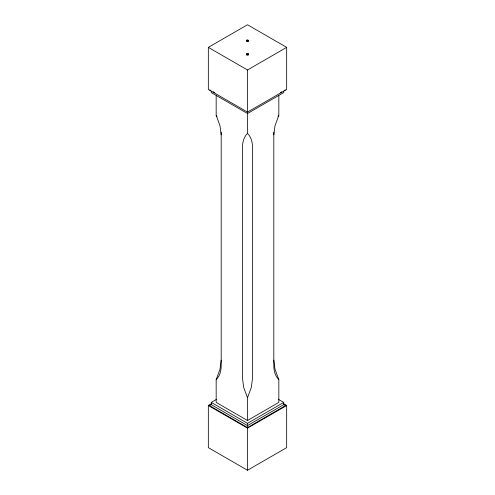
<?xml version="1.0" encoding="UTF-8"?>
<svg xmlns="http://www.w3.org/2000/svg" width="495" height="495" viewBox="0 0 495 495"><rect width="100%" height="100%" fill="white"/><g stroke="black" fill="none" stroke-linecap="round" stroke-linejoin="round"><path stroke-width="0.74" d="M247.5 426.183L247.5 427.569L285.689 405.516L284.582 404.774M221.185 360.162L219.978 369.295L216.167 379.702L216.167 402.41L247.5 420.496L278.834 402.41L278.834 379.702L275.022 369.295L273.815 360.162M273.815 134.838L275.022 125.705L278.834 115.298L278.834 95.622M247.5 420.496L247.5 397.794L251.318 387.387L252.524 378.254L252.524 147.133C252.512 142.145 251.126 136.979 247.5 133.384L247.5 69.981L208.333 47.365L208.333 89.484L247.5 112.099L286.667 89.484L286.667 47.365L247.5 24.75L208.333 47.365M247.5 133.384C243.874 136.979 242.488 142.145 242.476 147.133L242.476 378.254L243.682 387.387L247.5 397.794M277.961 116.362L278.834 115.298M216.167 379.702C219.786 376.113 221.172 370.947 221.185 365.96L221.185 132.134M247.5 427.569L209.311 405.516L210.418 404.774M246.764 40.145L246.498 40.726L247.234 41.147L248.236 40.992L248.502 40.411L246.764 40.145L246.764 41.679M246.764 53.738L246.498 54.314L247.234 54.741L248.502 54.314L248.236 53.738L246.764 53.738L246.764 55.267M247.5 69.981L286.667 47.365M280.424 92.522L281.742 91.767M278.462 399.366L283.734 402.41L283.734 404.669L247.5 425.589L211.266 404.669L211.266 402.41L216.538 399.366M283.35 403.598L286.667 405.516L286.667 447.635L247.5 470.25L208.333 447.635L208.333 405.516L211.65 403.598M209.311 405.516L211.285 404.378M211.266 402.41L247.5 423.324L283.734 402.41M208.333 405.516L247.5 428.132L286.667 405.516M284.582 90.226L285.275 89.923M209.725 89.923L210.418 90.226M213.258 91.767L214.576 92.522M283.715 404.378L285.689 405.516M278.834 379.702C275.214 376.113 273.828 370.947 273.815 365.96L273.815 132.134M216.167 95.622L216.167 115.298L217.039 116.362M216.167 115.298L219.978 125.705L221.185 134.838M283.734 91.086L283.734 92.59L247.5 113.51L211.266 92.59L211.266 91.086M248.236 40.145L248.236 41.679M248.236 53.738L248.236 55.267M247.766 39.99L247.766 41.524M247.766 53.578L247.766 55.112M247.5 423.324L247.5 425.589M247.5 428.132L247.5 470.25M247.234 39.99L247.234 41.524M247.234 53.578L247.234 55.112"/></g></svg>
